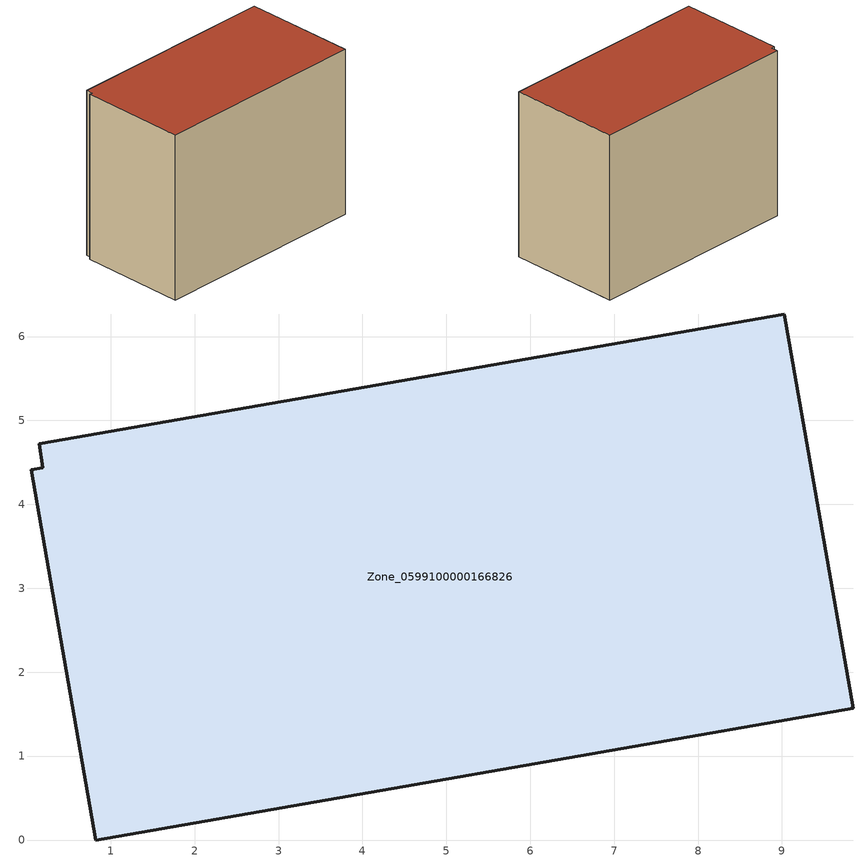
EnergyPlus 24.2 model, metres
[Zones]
Zone_0599100000166826
 floor ground (C_G): 0.05,4.41 0.19,4.44 0.14,4.72 9.03,6.27 9.85,1.57 0.82,0 z0
 wall outside (C_F): 9.85,1.57 9.03,6.27 0.14,4.72 0.19,4.44 0.05,4.41 0.82,0 9.85,1.57 z0:7.12
 roof outside (C_R): 0.19,4.44 0.05,4.41 0.82,0 9.85,1.57 9.03,6.27 0.14,4.72 z7.12
[BUILDING]
Pand.0599100000166826: North Axis=0; Terrain=City; Loads Convergence Tolerance Value=0.04; Temperature Convergence Tolerance Value=0.4; Solar Distribution=FullExterior; Maximum Number of Warmup Days=25; Minimum Number of Warmup Days=1
[Site:Location]
Rotterdam.The.Hague.AP_ZH_NLD Design_Conditions: Latitude=51.96; Longitude=4.45; Time Zone=1; Elevation=-4.5
[SITE:GROUNDTEMPERATURE:BUILDINGSURFACE]
18, 18, 18, 18, 18, 18, 18, 18, 18, 18, 18, 18
[MATERIAL] Thermal Absorptance=0.9; Solar Absorptance=0.7; Visible Absorptance=0.7
Name | Roughness | Thickness | Conductivity | Density | Specific Heat
G.TI.1946 | MediumSmooth | 0.15 | 1 | 540 | 1210
F.TI.1946 | Rough | 0.3 | 0.857143 | 1920 | 840
R.TI.1946 | MediumRough | 0.2 | 0.1 | 1500 | 1000
[CONSTRUCTION]
C_G: G.TI.1946
C_F: F.TI.1946
C_R: R.TI.1946
[ZONE]
Zone_0599100000166826: Type=1; Multiplier=1; Ceiling Height=Autocalculate; Volume=Autocalculate; Floor Area=autocalculate; Part of Total Floor Area=Yes
[ZONEINFILTRATION:DESIGNFLOWRATE]
Infil_Zone_0599100000166826: Zone or ZoneList or Space or SpaceList=Zone_0599100000166826; Schedule=AlwaysOn; Design Flow Rate Calculation Method=Flow/Area; Flow Rate per Floor Area=0.003; Constant Term Coefficient=1; Temperature Term Coefficient=0; Velocity Term Coefficient=0; Velocity Squared Term Coefficient=0
[HVACTEMPLATE:ZONE:IDEALLOADSAIRSYSTEM]
Zone_0599100000166826: Maximum Heating Supply Air Temperature=50; Minimum Cooling Supply Air Temperature=13; Maximum Heating Supply Air Humidity Ratio=0.0156; Minimum Cooling Supply Air Humidity Ratio=0.0077; Heating Limit=NoLimit; Cooling Limit=NoLimit; Dehumidification Control Type=ConstantSensibleHeatRatio; Cooling Sensible Heat Ratio=0.7; Dehumidification Setpoint=60; Humidification Control Type=None; Humidification Setpoint=30; Outdoor Air Method=None; Outdoor Air Flow Rate per Person=0.00944; Outdoor Air Flow Rate per Zone Floor Area=0; Outdoor Air Flow Rate per Zone=0; Demand Controlled Ventilation Type=None; Outdoor Air Economizer Type=NoEconomizer; Heat Recovery Type=None; Sensible Heat Recovery Effectiveness=0.7; Latent Heat Recovery Effectiveness=0.65
[ZONECONTROL:THERMOSTAT]
ThermostatControl_Zone_0599100000166826: Zone or ZoneList=Zone_0599100000166826; Control Type Schedule=DualSetpointControlType; Control 1=Thermostat_Zone_0599100000166826; Temperature Difference Between Cutout And Setpoint=0
[THERMOSTATSETPOINT:DUALSETPOINT]
Thermostat_Zone_0599100000166826: Heating Setpoint Temperature Schedule=HeatingSetpoint_Zone_0599100000166826; Cooling Setpoint Temperature Schedule=CoolingSetpoint_Zone_0599100000166826
[SCHEDULE:COMPACT]
HeatingSetpoint_Zone_0599100000166826: Through: 12/31, For: AllDays, Until: 24:00, 21
CoolingSetpoint_Zone_0599100000166826: Through: 12/31, For: AllDays, Until: 24:00, 24
DualSetpointControlType: Through: 12/31, For: AllDays, Until: 24:00, 4
AlwaysOn: Through: 12/31, For: AllDays, Until: 24:00, 1
